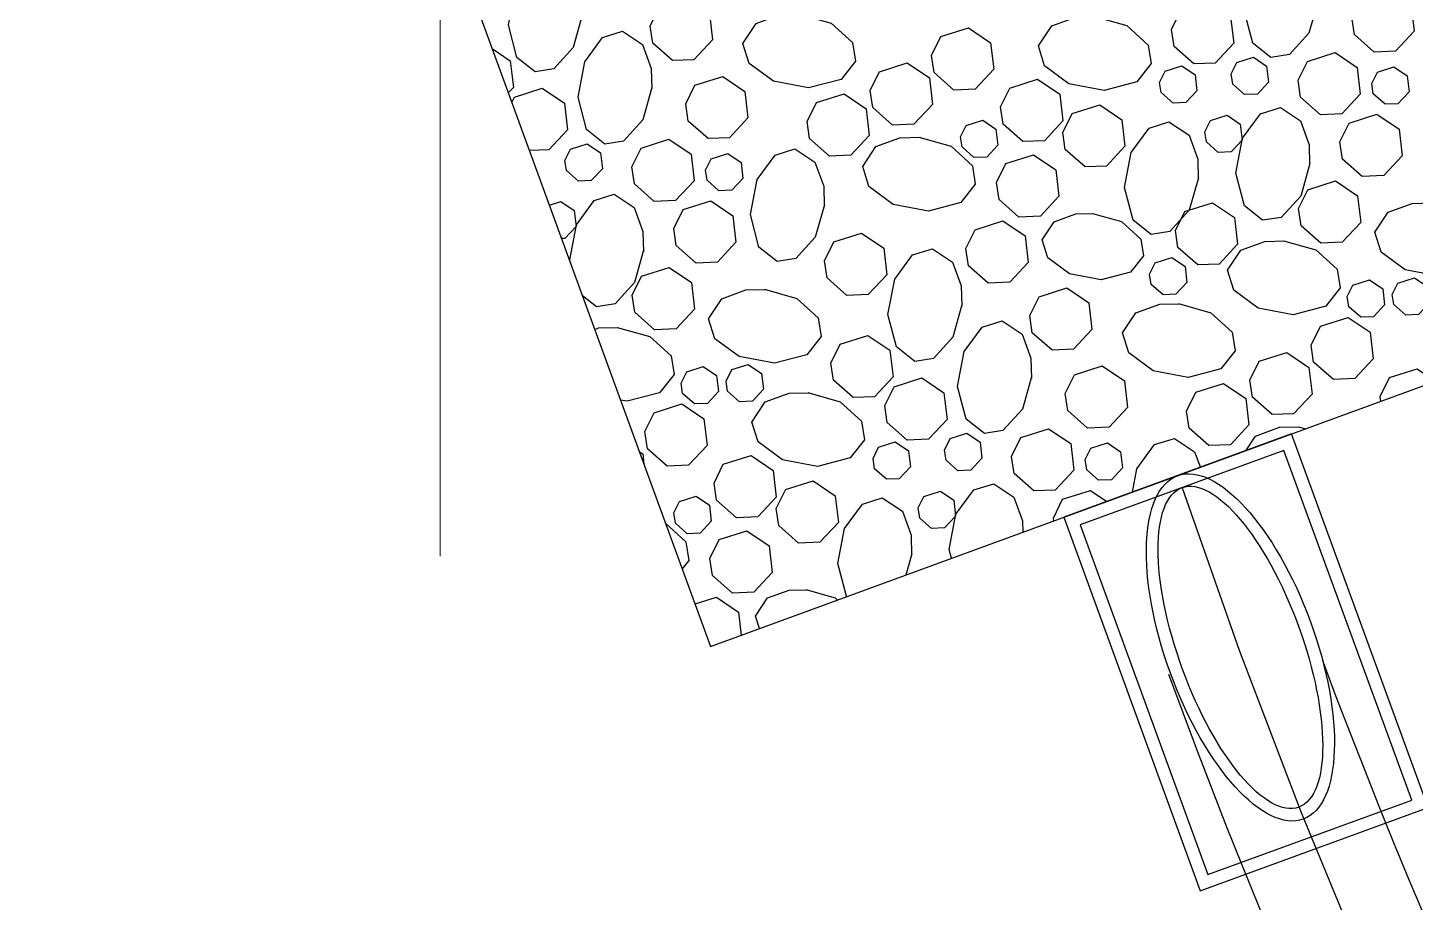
# Model space of a CAD drawing. Header units: inches. Extents: x 3312 to 5850, y 7905 to 11961.
# Drawn here: x 4576.69 to 4591.34, y 9600.35 to 9609.58 of the extents above; entities that cross this region are included whole.
import ezdxf

# ---------------------------------------------------------------- set-up
doc = ezdxf.new("R2010")
doc.units = ezdxf.units.IN
doc.header["$LTSCALE"] = 80
doc.header["$MEASUREMENT"] = 0
doc.linetypes.add('CENTER2', pattern=[1.125, 0.75, -0.125, 0.125, -0.125])
doc.linetypes.add('HIDDEN', pattern=[0.375, 0.25, -0.125])
for name, color, linetype in [('grid', 254, 'HIDDEN'), ('STORM', 250, 'Continuous'), ('STORM CL', 7, 'CENTER2'), ('STORM INLET', 250, 'Continuous')]:
    doc.layers.add(name, color=color, linetype=linetype)

msp = doc.modelspace()

# ---------------------------------------------------------------- linework, layer by layer
at = {"layer": 'grid', "color": 252, "linetype": 'HIDDEN', "lineweight": 0}
msp.add_line((4581.042, 8223.997), (4581.042, 11894.203), dxfattribs=at)
at = {"layer": 'STORM', "color": 1, "flags": 128}
msp.add_lwpolyline([(4586.549, 9626.374), (4576.688, 9622.769), (4583.898, 9603.046), (4593.76, 9606.651)], close=True, dxfattribs=at)
for points in [[(4590.312, 9609.86), (4590.216, 9609.519), (4590.011, 9609.293), (4589.815, 9609.261), (4589.622, 9609.414), (4589.532, 9609.758), (4589.603, 9610.129), (4589.792, 9610.386), (4590.002, 9610.451), (4590.214, 9610.311), (4590.306, 9610.057), (4590.311, 9609.844)], [(4582.543, 9609.708), (4582.447, 9609.366), (4582.242, 9609.141), (4582.046, 9609.109), (4581.853, 9609.262), (4581.763, 9609.606), (4581.834, 9609.977), (4582.022, 9610.234), (4582.232, 9610.299), (4582.444, 9610.159), (4582.537, 9609.906), (4582.541, 9609.692)], [(4590.767, 9609.884), (4591.06, 9609.976), (4591.294, 9609.818), (4591.326, 9609.538), (4591.131, 9609.329), (4590.905, 9609.319), (4590.696, 9609.504), (4590.669, 9609.685), (4590.767, 9609.884)], [(4583.358, 9609.792), (4583.651, 9609.885), (4583.885, 9609.727), (4583.917, 9609.447), (4583.722, 9609.238), (4583.496, 9609.228), (4583.287, 9609.413), (4583.26, 9609.593), (4583.358, 9609.792)], [(4588.862, 9609.757), (4589.154, 9609.85), (4589.388, 9609.692), (4589.421, 9609.411), (4589.226, 9609.202), (4589, 9609.193), (4588.791, 9609.377), (4588.764, 9609.557), (4588.862, 9609.757)], [(4584.83, 9609.72), (4585.172, 9609.624), (4585.398, 9609.419), (4585.429, 9609.223), (4585.277, 9609.03), (4584.933, 9608.94), (4584.562, 9609.011), (4584.305, 9609.199), (4584.24, 9609.409), (4584.38, 9609.621), (4584.633, 9609.714), (4584.846, 9609.718)], [(4587.951, 9609.694), (4588.293, 9609.598), (4588.518, 9609.393), (4588.55, 9609.197), (4588.397, 9609.004), (4588.053, 9608.914), (4587.682, 9608.985), (4587.425, 9609.174), (4587.36, 9609.384), (4587.501, 9609.596), (4587.754, 9609.688), (4587.967, 9609.693)], [(4583.278, 9608.946), (4583.182, 9608.605), (4582.977, 9608.379), (4582.781, 9608.348), (4582.588, 9608.501), (4582.498, 9608.844), (4582.569, 9609.215), (4582.757, 9609.472), (4582.967, 9609.538), (4583.18, 9609.397), (4583.272, 9609.144), (4583.277, 9608.931)], [(4586.328, 9609.483), (4586.62, 9609.575), (4586.854, 9609.417), (4586.887, 9609.137), (4586.692, 9608.927), (4586.466, 9608.918), (4586.257, 9609.103), (4586.23, 9609.283), (4586.328, 9609.482)], [(4581.591, 9609.356), (4581.783, 9609.226), (4581.816, 9608.946), (4581.762, 9608.888)], [(4590.2, 9609.22), (4590.492, 9609.313), (4590.726, 9609.155), (4590.758, 9608.875), (4590.563, 9608.666), (4590.337, 9608.656), (4590.128, 9608.841), (4590.101, 9609.021), (4590.2, 9609.22)], [(4585.681, 9609.111), (4585.974, 9609.204), (4586.208, 9609.046), (4586.241, 9608.766), (4586.045, 9608.557), (4585.819, 9608.547), (4585.61, 9608.732), (4585.583, 9608.912), (4585.682, 9609.112)], [(4588.698, 9609.118), (4588.874, 9609.174), (4589.014, 9609.079), (4589.033, 9608.911), (4588.916, 9608.786), (4588.781, 9608.78), (4588.655, 9608.891), (4588.639, 9608.999), (4588.698, 9609.118)], [(4589.454, 9609.208), (4589.629, 9609.264), (4589.769, 9609.169), (4589.789, 9609.001), (4589.672, 9608.875), (4589.536, 9608.87), (4589.411, 9608.98), (4589.394, 9609.089), (4589.454, 9609.208)], [(4583.733, 9608.97), (4584.026, 9609.062), (4584.259, 9608.904), (4584.292, 9608.624), (4584.097, 9608.415), (4583.871, 9608.406), (4583.662, 9608.59), (4583.635, 9608.771), (4583.733, 9608.97)], [(4587.059, 9608.939), (4587.351, 9609.031), (4587.585, 9608.873), (4587.617, 9608.593), (4587.422, 9608.383), (4587.196, 9608.374), (4586.987, 9608.559), (4586.96, 9608.739), (4587.058, 9608.938)], [(4590.938, 9609.107), (4591.113, 9609.163), (4591.253, 9609.068), (4591.273, 9608.9), (4591.156, 9608.774), (4591.02, 9608.768), (4590.895, 9608.879), (4590.878, 9608.988), (4590.938, 9609.107)], [(4581.827, 9608.843), (4582.12, 9608.936), (4582.354, 9608.778), (4582.387, 9608.497), (4582.191, 9608.288), (4581.985, 9608.28)], [(4585.015, 9608.785), (4585.307, 9608.877), (4585.541, 9608.719), (4585.574, 9608.439), (4585.379, 9608.23), (4585.153, 9608.221), (4584.944, 9608.405), (4584.916, 9608.585), (4585.015, 9608.785)], [(4581.8, 9608.786), (4581.828, 9608.843)], [(4587.714, 9608.67), (4588.007, 9608.763), (4588.241, 9608.605), (4588.273, 9608.324), (4588.078, 9608.115), (4587.852, 9608.106), (4587.643, 9608.29), (4587.616, 9608.471), (4587.714, 9608.67)], [(4590.225, 9608.141), (4590.129, 9607.799), (4589.924, 9607.574), (4589.727, 9607.543), (4589.535, 9607.696), (4589.445, 9608.039), (4589.515, 9608.41), (4589.704, 9608.667), (4589.914, 9608.732), (4590.126, 9608.592), (4590.218, 9608.339), (4590.223, 9608.126)], [(4586.596, 9608.544), (4586.771, 9608.6), (4586.911, 9608.505), (4586.931, 9608.337), (4586.814, 9608.211), (4586.679, 9608.206), (4586.553, 9608.317), (4586.537, 9608.425), (4586.595, 9608.545)], [(4589.048, 9607.991), (4588.952, 9607.649), (4588.747, 9607.424), (4588.551, 9607.392), (4588.358, 9607.545), (4588.268, 9607.889), (4588.339, 9608.26), (4588.528, 9608.517), (4588.738, 9608.582), (4588.95, 9608.442), (4589.042, 9608.189), (4589.047, 9607.975)], [(4589.176, 9608.598), (4589.351, 9608.654), (4589.491, 9608.559), (4589.511, 9608.39), (4589.394, 9608.265), (4589.258, 9608.259), (4589.133, 9608.371), (4589.116, 9608.478), (4589.175, 9608.598)], [(4590.641, 9608.57), (4590.934, 9608.662), (4591.168, 9608.505), (4591.2, 9608.224), (4591.005, 9608.015), (4590.779, 9608.006), (4590.57, 9608.19), (4590.543, 9608.371), (4590.641, 9608.57)], [(4582.419, 9608.295), (4582.594, 9608.35), (4582.735, 9608.255), (4582.755, 9608.087), (4582.637, 9607.962), (4582.502, 9607.956), (4582.376, 9608.067), (4582.36, 9608.175), (4582.419, 9608.295)], [(4583.165, 9608.306), (4583.458, 9608.4), (4583.692, 9608.241), (4583.724, 9607.961), (4583.529, 9607.752), (4583.303, 9607.742), (4583.094, 9607.927), (4583.067, 9608.107), (4583.165, 9608.306)], [(4585.099, 9607.706), (4585.003, 9607.364), (4584.798, 9607.139), (4584.601, 9607.107), (4584.409, 9607.26), (4584.319, 9607.603), (4584.389, 9607.975), (4584.578, 9608.232), (4584.788, 9608.297), (4585, 9608.156), (4585.093, 9607.903), (4585.097, 9607.69)], [(4586.095, 9608.42), (4586.437, 9608.324), (4586.662, 9608.119), (4586.693, 9607.923), (4586.54, 9607.73), (4586.197, 9607.64), (4585.826, 9607.711), (4585.569, 9607.9), (4585.504, 9608.11), (4585.644, 9608.322), (4585.897, 9608.414), (4586.111, 9608.419)], [(4583.903, 9608.193), (4584.079, 9608.249), (4584.219, 9608.154), (4584.239, 9607.986), (4584.122, 9607.86), (4583.986, 9607.855), (4583.861, 9607.966), (4583.844, 9608.074), (4583.903, 9608.193)], [(4587.016, 9608.142), (4587.309, 9608.235), (4587.543, 9608.077), (4587.575, 9607.797), (4587.38, 9607.587), (4587.154, 9607.578), (4586.945, 9607.762), (4586.918, 9607.943), (4587.016, 9608.142)], [(4590.203, 9607.866), (4590.496, 9607.958), (4590.729, 9607.8), (4590.762, 9607.52), (4590.567, 9607.311), (4590.341, 9607.301), (4590.132, 9607.486), (4590.105, 9607.667), (4590.203, 9607.866)], [(4582.196, 9607.702), (4582.317, 9607.74), (4582.457, 9607.645), (4582.477, 9607.477), (4582.36, 9607.352), (4582.325, 9607.35)], [(4582.42, 9607.09), (4582.411, 9607.126), (4582.481, 9607.497), (4582.67, 9607.753), (4582.88, 9607.819), (4583.092, 9607.678), (4583.184, 9607.425), (4583.189, 9607.212)], [(4583.607, 9607.656), (4583.9, 9607.749), (4584.133, 9607.591), (4584.166, 9607.311), (4583.971, 9607.101), (4583.745, 9607.092), (4583.536, 9607.277), (4583.509, 9607.457), (4583.607, 9607.656)], [(4588.903, 9607.636), (4589.196, 9607.729), (4589.43, 9607.571), (4589.462, 9607.29), (4589.267, 9607.081), (4589.041, 9607.072), (4588.832, 9607.256), (4588.805, 9607.437), (4588.904, 9607.636)], [(4591.502, 9607.728), (4591.844, 9607.632), (4592.07, 9607.428), (4592.101, 9607.231), (4591.948, 9607.038), (4591.605, 9606.949), (4591.233, 9607.019), (4590.977, 9607.208), (4590.911, 9607.418), (4591.052, 9607.63), (4591.305, 9607.722), (4591.518, 9607.727)], [(4587.93, 9607.616), (4588.238, 9607.529), (4588.441, 9607.345), (4588.469, 9607.169), (4588.332, 9606.995), (4588.022, 9606.914), (4587.688, 9606.977), (4587.457, 9607.147), (4587.398, 9607.336), (4587.525, 9607.527), (4587.753, 9607.61), (4587.944, 9607.615)], [(4585.199, 9607.315), (4585.492, 9607.408), (4585.726, 9607.25), (4585.759, 9606.969), (4585.563, 9606.76), (4585.337, 9606.751), (4585.128, 9606.935), (4585.101, 9607.116), (4585.2, 9607.315)], [(4586.692, 9607.444), (4586.985, 9607.536), (4587.219, 9607.378), (4587.251, 9607.098), (4587.056, 9606.889), (4586.83, 9606.879), (4586.621, 9607.064), (4586.594, 9607.244), (4586.692, 9607.444)], [(4589.947, 9607.327), (4590.289, 9607.23), (4590.514, 9607.026), (4590.546, 9606.83), (4590.393, 9606.637), (4590.049, 9606.547), (4589.678, 9606.617), (4589.422, 9606.806), (4589.356, 9607.016), (4589.496, 9607.228), (4589.75, 9607.321), (4589.963, 9607.325)], [(4583.19, 9607.227), (4583.094, 9606.886), (4582.89, 9606.66), (4582.693, 9606.629), (4582.545, 9606.746)], [(4586.551, 9606.652), (4586.455, 9606.311), (4586.25, 9606.085), (4586.054, 9606.054), (4585.861, 9606.207), (4585.771, 9606.55), (4585.842, 9606.922), (4586.03, 9607.178), (4586.24, 9607.243), (4586.453, 9607.103), (4586.545, 9606.85), (4586.55, 9606.637)], [(4588.592, 9607.095), (4588.768, 9607.151), (4588.908, 9607.056), (4588.928, 9606.888), (4588.81, 9606.762), (4588.675, 9606.757), (4588.549, 9606.867), (4588.533, 9606.976), (4588.592, 9607.095)], [(4583.169, 9606.952), (4583.461, 9607.044), (4583.695, 9606.886), (4583.728, 9606.606), (4583.533, 9606.398), (4583.307, 9606.388), (4583.097, 9606.572), (4583.07, 9606.753), (4583.169, 9606.952)], [(4587.367, 9606.737), (4587.659, 9606.829), (4587.893, 9606.671), (4587.925, 9606.391), (4587.73, 9606.182), (4587.504, 9606.172), (4587.295, 9606.357), (4587.268, 9606.537), (4587.367, 9606.737)], [(4590.68, 9606.858), (4590.856, 9606.914), (4590.996, 9606.819), (4591.015, 9606.651), (4590.898, 9606.526), (4590.763, 9606.52), (4590.637, 9606.63), (4590.621, 9606.738), (4590.68, 9606.858)], [(4591.155, 9606.881), (4591.33, 9606.937), (4591.471, 9606.842), (4591.49, 9606.673), (4591.373, 9606.548), (4591.238, 9606.542), (4591.112, 9606.653), (4591.096, 9606.761), (4591.155, 9606.881)], [(4584.468, 9606.815), (4584.81, 9606.718), (4585.035, 9606.514), (4585.067, 9606.317), (4584.914, 9606.125), (4584.571, 9606.035), (4584.199, 9606.105), (4583.943, 9606.294), (4583.877, 9606.504), (4584.017, 9606.716), (4584.271, 9606.808), (4584.484, 9606.813)], [(4588.839, 9606.664), (4589.18, 9606.568), (4589.406, 9606.364), (4589.437, 9606.167), (4589.284, 9605.974), (4588.941, 9605.884), (4588.57, 9605.955), (4588.313, 9606.144), (4588.247, 9606.354), (4588.388, 9606.566), (4588.641, 9606.659), (4588.854, 9606.663)], [(4582.675, 9606.392), (4582.716, 9606.407), (4582.929, 9606.411)], [(4582.913, 9606.413), (4583.255, 9606.317), (4583.48, 9606.112), (4583.512, 9605.916), (4583.359, 9605.723), (4583.016, 9605.633), (4582.948, 9605.646)], [(4587.286, 9605.891), (4587.19, 9605.549), (4586.985, 9605.324), (4586.789, 9605.292), (4586.596, 9605.445), (4586.506, 9605.788), (4586.577, 9606.16), (4586.766, 9606.416), (4586.975, 9606.482), (4587.188, 9606.341), (4587.28, 9606.088), (4587.285, 9605.875)], [(4590.336, 9606.427), (4590.629, 9606.519), (4590.863, 9606.361), (4590.895, 9606.081), (4590.7, 9605.872), (4590.474, 9605.862), (4590.265, 9606.047), (4590.238, 9606.227), (4590.336, 9606.426)], [(4585.265, 9606.236), (4585.557, 9606.329), (4585.791, 9606.171), (4585.824, 9605.891), (4585.629, 9605.681), (4585.403, 9605.672), (4585.194, 9605.856), (4585.167, 9606.037), (4585.265, 9606.236)], [(4589.689, 9606.056), (4589.982, 9606.148), (4590.216, 9605.991), (4590.249, 9605.71), (4590.053, 9605.501), (4589.827, 9605.492), (4589.618, 9605.676), (4589.591, 9605.856), (4589.69, 9606.056)], [(4583.646, 9605.944), (4583.821, 9606), (4583.961, 9605.905), (4583.981, 9605.737), (4583.864, 9605.611), (4583.728, 9605.605), (4583.603, 9605.717), (4583.586, 9605.825), (4583.646, 9605.944)], [(4584.121, 9605.967), (4584.296, 9606.023), (4584.437, 9605.928), (4584.456, 9605.76), (4584.339, 9605.635), (4584.203, 9605.628), (4584.078, 9605.739), (4584.062, 9605.847), (4584.121, 9605.967)], [(4587.741, 9605.914), (4588.034, 9606.007), (4588.267, 9605.849), (4588.3, 9605.569), (4588.105, 9605.36), (4587.879, 9605.35), (4587.67, 9605.535), (4587.643, 9605.715), (4587.741, 9605.914)], [(4591.066, 9605.883), (4591.359, 9605.976), (4591.553, 9605.844)], [(4585.836, 9605.787), (4586.128, 9605.88), (4586.362, 9605.722), (4586.395, 9605.442), (4586.2, 9605.233), (4585.973, 9605.223), (4585.764, 9605.408), (4585.737, 9605.588), (4585.836, 9605.787)], [(4589.023, 9605.729), (4589.315, 9605.822), (4589.549, 9605.663), (4589.582, 9605.384), (4589.387, 9605.174), (4589.16, 9605.165), (4588.952, 9605.35), (4588.924, 9605.53), (4589.023, 9605.729)], [(4590.976, 9605.633), (4590.968, 9605.684), (4591.066, 9605.883)], [(4584.925, 9605.725), (4585.267, 9605.629), (4585.492, 9605.424), (4585.524, 9605.227), (4585.371, 9605.035), (4585.027, 9604.945), (4584.656, 9605.015), (4584.399, 9605.204), (4584.334, 9605.414), (4584.474, 9605.626), (4584.728, 9605.719), (4584.941, 9605.723)], [(4583.302, 9605.513), (4583.594, 9605.605), (4583.828, 9605.447), (4583.861, 9605.168), (4583.666, 9604.958), (4583.439, 9604.948), (4583.23, 9605.133), (4583.203, 9605.313), (4583.302, 9605.513)], [(4589.55, 9605.112), (4589.652, 9605.266), (4589.906, 9605.359), (4590.119, 9605.363)], [(4590.103, 9605.365), (4590.182, 9605.343)], [(4586.427, 9605.239), (4586.603, 9605.295), (4586.743, 9605.2), (4586.763, 9605.032), (4586.645, 9604.906), (4586.51, 9604.9), (4586.385, 9605.011), (4586.368, 9605.119), (4586.427, 9605.239)], [(4587.174, 9605.251), (4587.466, 9605.344), (4587.7, 9605.186), (4587.732, 9604.906), (4587.537, 9604.696), (4587.311, 9604.687), (4587.102, 9604.872), (4587.075, 9605.052), (4587.173, 9605.251)], [(4588.351, 9604.674), (4588.397, 9604.919), (4588.586, 9605.176), (4588.796, 9605.241), (4589.009, 9605.101), (4589.069, 9604.936)], [(4583.147, 9605.1), (4583.182, 9605.077), (4583.194, 9604.973)], [(4585.672, 9605.149), (4585.847, 9605.204), (4585.988, 9605.11), (4586.007, 9604.942), (4585.89, 9604.816), (4585.754, 9604.81), (4585.629, 9604.921), (4585.613, 9605.029), (4585.672, 9605.149)], [(4587.911, 9605.138), (4588.087, 9605.193), (4588.227, 9605.099), (4588.247, 9604.93), (4588.13, 9604.804), (4587.994, 9604.799), (4587.869, 9604.91), (4587.852, 9605.018), (4587.911, 9605.138)], [(4584.032, 9604.969), (4584.325, 9605.062), (4584.559, 9604.904), (4584.591, 9604.623), (4584.396, 9604.414), (4584.17, 9604.404), (4583.961, 9604.589), (4583.934, 9604.77), (4584.032, 9604.969)], [(4584.688, 9604.701), (4584.981, 9604.793), (4585.214, 9604.635), (4585.247, 9604.355), (4585.052, 9604.146), (4584.826, 9604.136), (4584.617, 9604.321), (4584.59, 9604.501), (4584.688, 9604.7)], [(4583.57, 9604.575), (4583.745, 9604.631), (4583.885, 9604.536), (4583.905, 9604.368), (4583.788, 9604.242), (4583.652, 9604.236), (4583.527, 9604.347), (4583.51, 9604.456), (4583.569, 9604.575)], [(4586.149, 9604.629), (4586.325, 9604.684), (4586.465, 9604.589), (4586.485, 9604.421), (4586.368, 9604.296), (4586.232, 9604.29), (4586.107, 9604.401), (4586.09, 9604.509), (4586.149, 9604.629)], [(4586.443, 9603.976), (4586.418, 9604.07), (4586.489, 9604.441), (4586.678, 9604.698), (4586.888, 9604.763), (4587.1, 9604.623), (4587.192, 9604.37), (4587.195, 9604.251)], [(4587.615, 9604.601), (4587.908, 9604.693), (4588.082, 9604.575)], [(4585.337, 9603.572), (4585.332, 9603.576), (4585.242, 9603.92), (4585.313, 9604.291), (4585.501, 9604.547), (4585.711, 9604.613), (4585.924, 9604.472), (4586.016, 9604.219), (4586.021, 9604.006)], [(4587.521, 9604.37), (4587.517, 9604.401), (4587.615, 9604.601)], [(4583.424, 9604.343), (4583.636, 9604.15), (4583.667, 9603.954), (4583.598, 9603.866)], [(4583.99, 9604.173), (4584.282, 9604.265), (4584.516, 9604.107), (4584.549, 9603.827), (4584.354, 9603.618), (4584.128, 9603.608), (4583.918, 9603.793), (4583.891, 9603.973), (4583.99, 9604.173)], [(4586.022, 9604.022), (4585.959, 9603.799)], [(4584.414, 9603.234), (4584.372, 9603.367), (4584.498, 9603.558), (4584.727, 9603.641), (4584.918, 9603.645)], [(4584.904, 9603.646), (4585.212, 9603.56), (4585.238, 9603.536)], [(4583.734, 9603.496), (4583.959, 9603.567), (4584.193, 9603.409), (4584.221, 9603.163)]]:
    msp.add_lwpolyline(points, dxfattribs=at)
at = {"layer": 'STORM', "color": 5, "flags": 128}
for points in [[(4590.355, 9602.907, 0.098399), (4604.182, 9580.537), (4660.653, 9519.892, -0.393465), (4660.658, 9425.803), (4635.016, 9398.26)], [(4588.733, 9602.753, 0.099949), (4603.029, 9579.463), (4659.501, 9518.819, -0.393465), (4659.506, 9426.876), (4650.344, 9417.035)]]:
    msp.add_lwpolyline(points, format="xyb", dxfattribs=at)
at = {"layer": 'STORM CL', "color": 5, "flags": 128}
msp.add_lwpolyline([(4588.876, 9604.721, 0.106609), (4603.606, 9580), (4660.077, 9519.355, -0.393465), (4660.082, 9426.34), (4634.225, 9398.565)], format="xyb", dxfattribs=at)
at = {"layer": 'STORM INLET', "color": 5, "flags": 128}
for points in [[(4591.474, 9601.345), (4590.032, 9605.288), (4587.626, 9604.409), (4589.068, 9600.466)], [(4591.301, 9601.425), (4589.952, 9605.115), (4587.799, 9604.328), (4589.148, 9600.639)]]:
    msp.add_lwpolyline(points, close=True, dxfattribs=at)
at = {"layer": 'STORM INLET', "color": 5}
for major_axis, ratio in [((-0.663, 1.812), 0.408128), ((-0.616, 1.686), 0.36366)]:
    msp.add_ellipse((4589.492, 9603.036), major_axis=major_axis, ratio=ratio, dxfattribs=at)

doc.saveas('drawing.dxf')
